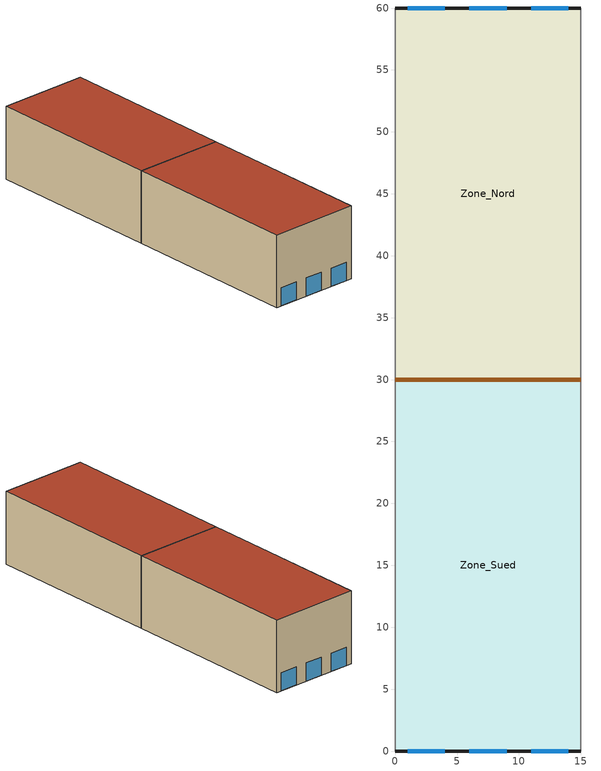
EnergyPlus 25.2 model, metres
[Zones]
Zone_Sued
 floor ground (Boden): 0,0 0,30 15,30 15,0 z0
 wall outside (Aussenwand): 0,0 15,0 z0:12
 wall adiabatic (Innenwand): 0,30 0,0 / 15,0 15,30 z0:12
 wall to Zone_Nord (Innenwand): 15,30 0,30 z0:12
 window (Tor): 1,0 4,0 / 6,0 9,0 / 11,0 14,0 z0:3
 door inside (Innenwand): 14.99,30 0.01,30 z0:2
 roof outside (Dach): 15,0 15,30 0,30 0,0 z12
Zone_Nord
 floor ground (Boden): 0,30 0,60 15,60 15,30 z0
 wall outside (Aussenwand): 15,60 0,60 z0:12
 wall adiabatic (Innenwand): 0,60 0,30 / 15,30 15,60 z0:12
 window (Tor): 4,60 1,60 / 9,60 6,60 / 14,60 11,60 z0:3
 roof outside (Dach): 15,30 15,60 0,60 0,30 z12
[Building]
Halle_15x60x12: North Axis {deg}=0; Terrain=Country; Minimum Number of Warmup Days=6
[Site:Location]
Muenchen_Bayern_DEU: Latitude {deg}=48.13; Longitude {deg}=11.7; Time Zone {hr}=1; Elevation {m}=529
[Site:WeatherStation]
Wind Sensor Height Above Ground {m}=10; Wind Speed Profile Exponent=0; Wind Speed Profile Boundary Layer Thickness {m}=270; Air Temperature Sensor Height Above Ground {m}=1.5
[Site:HeightVariation]
Wind Speed Profile Exponent=0; Wind Speed Profile Boundary Layer Thickness {m}=270; Air Temperature Gradient Coefficient {K/m}=0
[Site:GroundTemperature:BuildingSurface]
17, 17, 17, 17, 17, 17, 17, 17, 17, 17, 17, 17
[Material]
Name | Roughness | Thickness {m} | Conductivity {W/m-K} | Density {kg/m3} | Specific Heat {J/kg-K}
AW_IW_Obj30_Porenbeton | MediumRough | 0.2032 | 0.5 | 464 | 880
D_Obj14_Gipskarton | MediumSmooth | 0.0159 | 0.16 | 800 | 1090
B_Obj43_Beton | MediumRough | 0.2032 | 1.95 | 2240 | 900
AW_Obj91_Waermedaemmung | Rough | 0.025 | 0.0245 | 24 | 1590
D_Obj80_Daemmung | MediumRough | 0.05 | 0.036 | 140 | 960
D_Obj84_XPS | MediumSmooth | 0.025 | 0.029 | 29 | 1210
D_Obj8_Built-up roofing | Rough | 0.0095 | 0.16 | 1120 | 1460
[WindowMaterial:SimpleGlazingSystem]
Glazing_Tor: U-Factor {W/m2-K}=1.8; Solar Heat Gain Coefficient=0.0001
[Construction]
Aussenwand: AW_Obj91_Waermedaemmung, AW_IW_Obj30_Porenbeton
Innenwand: AW_IW_Obj30_Porenbeton
Dach: D_Obj8_Built-up roofing, D_Obj80_Daemmung, D_Obj14_Gipskarton
Boden: D_Obj84_XPS, B_Obj43_Beton
Tor: Glazing_Tor
[Zone] Multiplier=1; Ceiling Height {m}=12; Volume {m3}=5400; Floor Area {m2}=450; Part of Total Floor Area=Yes
Zone_Sued; Zone_Nord
[ZoneControl:Thermostat] Control Type Schedule=Sch_Regelungsart
Name | Zone or ZoneList | Control 1
Thermostat_Sued | Zone_Sued | Sollwert_iso_Sued
Thermostat_Nord | Zone_Nord | Sollwert_iso_Nord
[ThermostatSetpoint:SingleHeatingOrCooling] Setpoint Temperature Schedule=Sch_T_iso
Sollwert_iso_Sued; Sollwert_iso_Nord
[ZoneHVAC:IdealLoadsAirSystem] Maximum Heating Supply Air Temperature {C}=50; Minimum Cooling Supply Air Temperature {C}=13; Maximum Heating Supply Air Humidity Ratio {kgWater/kgDryAir}=0.0156; Minimum Cooling Supply Air Humidity Ratio {kgWater/kgDryAir}=0.0077; Heating Limit=NoLimit; Cooling Limit=NoLimit; Dehumidification Control Type=None; Humidification Control Type=None; Demand Controlled Ventilation Type=None; Outdoor Air Economizer Type=NoEconomizer; Heat Recovery Type=None
IdealLoads_Sued; IdealLoads_Nord
[Zone equipment]
Zone_Sued: IdealLoads_Sued
Zone_Nord: IdealLoads_Nord
[ZoneVentilation:WindandStackOpenArea] Opening Area {m2}=9; Opening Area Fraction Schedule=Sch_Tor_auf; Opening Effectiveness=Autocalculate; Height Difference {m}=0; Discharge Coefficient for Opening=Autocalculate; Minimum Indoor Temperature {C}=-100; Maximum Indoor Temperature {C}=100; Delta Temperature {deltaC}=-100; Minimum Outdoor Temperature {C}=-100; Maximum Outdoor Temperature {C}=100; Maximum Wind Speed {m/s}=40
Name | Zone or Space | Effective Angle {deg}
WSOA_Tor2 | Zone_Sued | 180
WSOA_Tor5 | Zone_Nord | 0
[ZoneCrossMixing]
Spalt_CrossMixing: Zone or Space=Zone_Nord; Schedule=Sch_Tor_auf; Design Flow Rate Calculation Method=Flow/Zone; Design Flow Rate {m3/s}=19.4003; Source Zone or Space=Zone_Sued; Delta Temperature {deltaC}=0
[Schedule:Constant]
Name | Hourly Value
Sch_Tor_auf | 1
Sch_T_iso | 17
Sch_Regelungsart | 3
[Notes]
WSOA_5.idf
Modellansatz      : ZoneVentilation:WindandStackOpenArea, Opening Effectiveness Autocalculate
Variante          : 5 - Tore 2 + 5 gegenueberliegend, innere Barriere mit Spalt, frontale Anstroemung
Offene Tore       : Tor 2, Tor 5
Innere Barriere   : ja, zwei Zonen, Kopplung ueber ZoneCrossMixing mit 19.4003 m3/s
Wetterdatei       : DEU_Munich.108660_Isotherm-SSE1575-u5072.epw
Windrichtung      : 157.5 Grad (meteorologisch)
Windgeschwindigk. : 5.071965 m/s in jeder Hoehe (flaches Profil, Exponent 0)
= 6.5 * (1.7/10)^0.14, Blatt Wetter
Randbedingung     : isotherm, T_aussen = T_zone = 17 Grad C
Werte aus Handrechnungen_neu.xlsx. Erzeugt von make_isotherm_varianten.py.
Keine Undichtheiten (kein AFN_Crack, kein ZoneInfiltration) und keine
internen Lasten: die Datei prueft ausschliesslich den Toranteil gegen die
Sollwerte fuer die Verifikation (Blatt WindandStackOpenArea):
Tor 2: Effective Angle 180 Grad, ang = 22.5 Grad, C_w = 0.425, Q = 19.4003 m3/s
Tor 5: Effective Angle 0 Grad, ang = 157.5 Grad, C_w = 0, Q = 0 m3/s
Q_vent gesamt            = 19.4003 m3/s
C_w folgt dem tatsaechlich implementierten Gesetz. In der Quelle steht der
Anstroemwinkel erst auf 0 bis 180 Grad gefaltet:
ang = 180 - | |WindDirection - EffectiveAngle| - 180 |
C_w = 0                              fuer ang > 90 Grad
C_w = 0,55 + ang * (0,30 - 0,55)/45  sonst
Nicht Gleichung 8.7 der Engineering Reference (Nachweis in
Notiz_Cw_Fehler_EngineeringReference.md). Fuer die hier auftretenden Winkel
ist das gleichbedeutend mit MAX(0 ; 0,55 - (delta/45)*0,25); allgemein gilt
diese Kurzform wegen der Faltung nicht. Das leeseitige Tor liefert null,
weil das Objekt kein Druckgefaelle zwischen den Oeffnungen kennt.
Zweizonige Fassung: Trennflaeche bei y = 30 m, Tor 2 in Zone_Sued,
Tor 5 in Zone_Nord, beide Zonen ueber ZoneCrossMixing mit
19.4003 m3/s verbunden. WindandStackOpenArea selbst kennt keine
Zonenkopplung; der Spalt ist geometrisch vorhanden, traegt aber keinen
Volumenstrom, sondern wird durch das CrossMixing vertreten.
ZoneCrossMixing ist massen- und energiebilanziert und tauscht in beide
Richtungen dieselbe Menge. Bei gleicher Zonentemperatur transportiert es
null Energie - das Ergebnis ist deshalb identisch mit der einzonigen
Fassung WSOA_5_1Zone.idf. Der Nutzen liegt in der Vergleichbarkeit mit
AFN_E+_5.idf und in der Uebertragbarkeit in den Heizperiodenlauf.
